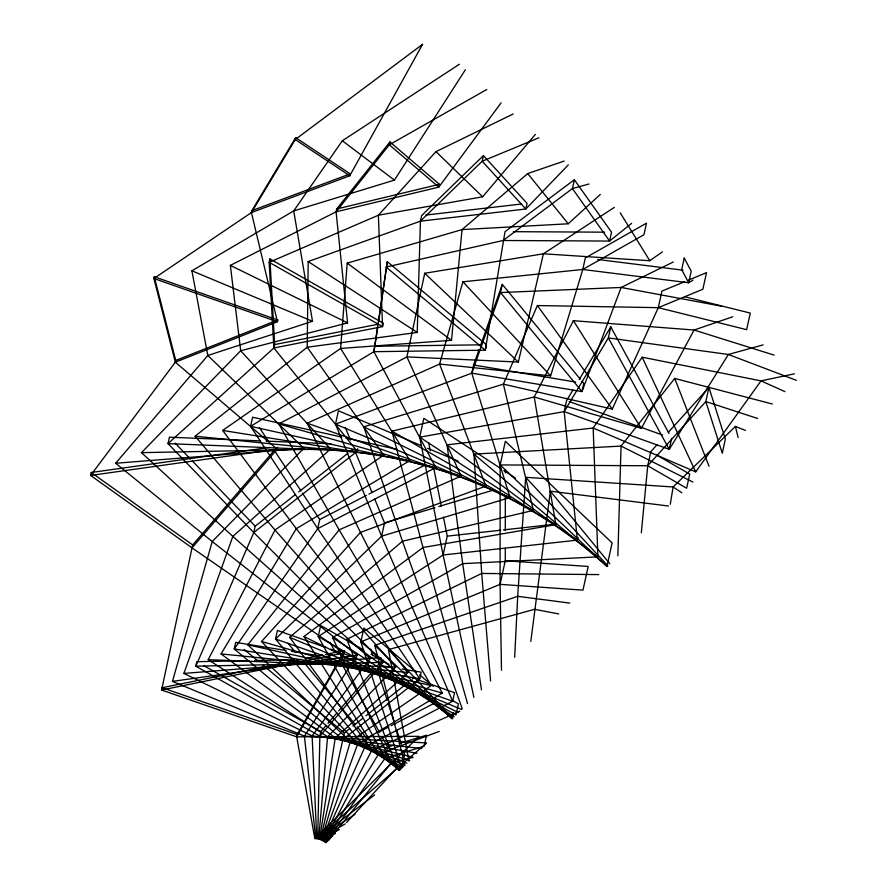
<?xml version="1.0" encoding="UTF-8"?>
<svg xmlns="http://www.w3.org/2000/svg" width="887" height="887" viewBox="0 0 887 887"><rect width="100%" height="100%" fill="white"/><g stroke="black" fill="none" stroke-linecap="round" stroke-linejoin="round"><path stroke-width="1.33" d="M501.488 670.239L500.08 584.356L500.157 464.932L505.368 441.271L612.13 542.922L606.93 566.582L500.157 464.932L647.721 465.753L686.627 488.238L689.731 474.124L656.724 455.042M403.796 751.932L404.649 754.571L401.6 768.43L360.865 641.889L500.08 584.356L505.28 560.695L505.291 548.343M505.302 530.493L505.324 497.552M505.346 472.849L505.346 470.099M568.323 164.882L525.836 209.01L420.416 221.162L308.177 261.554L307.224 347.227L383.705 455.131L274.981 529.982L208.212 659.673L327.591 736.764L413.043 757.188M326.194 725.378L320.85 731.609L319.863 736.088L317.712 838.991L354.966 814.266M345.165 823.901L318.655 839.191L327.591 736.764L395.635 667.124L274.981 529.982L195.096 436.193L307.224 347.227L417.234 332.437L420.416 221.162L421.658 215.53L483.415 155.602L527.078 203.378L525.836 209.01L482.173 161.234L483.415 155.602M617.862 555.839L621.044 446.083L674.708 378.439L772.311 404.006M514.671 657.267L517.698 596.319L525.669 477.317L673.089 486.963L681.959 492.828M600.322 194.453L568.212 223.79L462.038 229.6L347.205 263.14L340.608 348.458L409.905 460.575L296.313 528.674L221.04 653.919L335.275 737.884L409.716 760.447M339.322 829.644L319.586 839.435L335.275 737.884L407.876 672.557L296.313 528.674L222.659 430.428L340.608 348.458L451.516 340.298L462.038 229.6L527.721 173.564L564.187 161.057M641.334 532.765L647.721 465.753L650.825 451.638L657.278 444.509M530.803 641.423L550.339 491.176L668.532 506.022M406.967 763.153L342.881 739.47L234.235 648.962L317.734 528.63L435.761 467.571L373.882 351.684L387.297 261.621L486.464 344.755L485.278 350.188L373.882 351.684L250.6 426.314L317.734 528.63L419.739 678.721L342.881 739.47L320.495 839.745L335.463 833.436M373.882 351.684L377.84 327.148M378.627 321.682L387.297 261.621M574.366 179.728L572.425 188.576L609.58 241.064L611.52 232.206L574.366 179.728L505.036 231.64L485.278 350.188L386.1 267.054L503.095 240.488L609.58 241.064L631.611 223.369M670.273 504.315L673.089 486.963L735.39 426.447L745.446 430.406M662.423 251.841L649.783 260.734L543.398 253.793L424.718 273.274L406.922 356.896L461.129 476.086L339.133 529.872L247.761 644.805L350.365 741.51L404.716 765.37M275.125 449.376L192.667 544.928L161.6 690.031L296.702 736.842L418.997 736.354L314.841 838.747L296.702 736.842L297.2 734.536L343.191 652.987M269.581 447.414L91.25 472.494L90.607 475.432L192.024 547.867L344.034 652.887L296.702 736.842M277.598 447.236L277.176 449.199L90.607 475.432L175.349 362.195L277.42 321.726L277.808 319.985L154.271 276.766L153.894 278.507L175.349 362.195L277.176 449.199L192.024 547.867M175.349 362.195L175.737 360.455L154.271 276.766M251.431 212.57L251.853 210.662L295.67 137.651L350.199 173.852L349.777 175.748L251.431 212.57L153.894 278.507L277.42 321.726L251.431 212.57L295.249 139.547L295.67 137.651M279.671 663.798L162.11 687.735L161.6 690.031L344.034 652.887L344.544 650.581L325.618 654.44M319.863 736.088L383.084 662.423L253.782 532.566L167.998 443.611L273.872 347.992L382.541 326.627L383.284 323.212L269.925 258.904L269.171 262.308L273.872 347.992L357.206 451.261L253.782 532.566L195.805 666.181L319.863 736.088L417.023 753.263M273.872 347.992L274.626 344.577L269.925 258.904M253.782 532.566L255.19 526.168L295.471 494.502M374.613 794.952L316.759 838.858L312.124 735.866L370.267 658.464L232.849 536.424L141.476 452.647L240.699 350.742L347.582 322.89L336.084 211.805L336.705 208.966L389.925 141.964L439.409 184.296L438.788 187.135L336.084 211.805L230.365 265.39L240.699 350.742L330.552 448.977L232.849 536.424L183.875 673.433L312.124 735.866L421.78 748.595M389.925 141.964L389.304 144.803L336.084 211.805M317.734 528.63L319.741 519.527L302.389 493.083M357.76 448.7L357.206 451.261L167.998 443.611L169.406 437.213L260.556 440.894M401.501 768.519L364.901 746.898L275.547 638.984L381.587 536.192L384.514 522.853L374.569 498.66M342.881 739.47L344.322 732.895L349.733 728.626M383.583 660.183L383.084 662.423L195.805 666.181L196.781 661.702L249.114 660.66M329.144 839.656L323.09 840.976L364.901 746.898L366.774 738.383L372.873 735.201M326.117 842.628L325.429 842.65L385.169 758.097L387.608 747.02L382.308 737.396M421.247 445.629L338.435 410.803L335.508 424.141L381.587 536.192L510.036 497.54L471.795 373.15L473.591 364.989L479.146 349.389M580.264 379.148L502.308 284.394L500.512 292.555L471.795 373.15L335.508 424.141L510.036 497.54M473.902 697.348L443.101 554.996L447.248 536.136L443.478 517.176M453.601 712.372L452.215 718.67L360.865 641.889L363.903 628.029L416.413 672.158M330.696 838.126L322.258 840.51L357.716 743.993L442.192 693.069L360.455 532.411L307.135 423.166L439.597 364.058L550.627 375.888L582.792 269.471L585.331 257.917L646.468 223.18L643.929 234.745L582.792 269.471L462.903 281.789L439.597 364.058L485.921 486.087L360.455 532.411L261.543 641.478L357.716 743.993L402.898 767.144M784.906 391.633L761.024 380.878L642.177 357.206L593.159 428.011L597.927 556.859L462.692 563.644L332.547 637.509L391.411 762.609L399.472 770.526L385.169 758.097L318.256 636.589L443.101 554.996L577.415 540.116L564.165 411.623L566.593 400.614L572.902 390.08M669.02 433.455L610.777 326.904L608.36 337.925L564.165 411.623L419.684 437.158L443.101 554.996M578.014 537.433L577.415 540.116L419.684 437.158L423.831 418.309L500.379 468.269M462.238 708.813L402.465 541.236L363.792 426.802L503.372 384.149L612.274 409.107L658.287 307.667L661.935 291.091L684.864 281.6M671.659 438.3L669.241 449.321L564.165 411.623M757.598 418.476L705.819 401.556L722.262 453.213L725.366 439.098L708.913 387.442L705.819 401.556L647.721 465.753M332.725 836.131L321.393 840.1L350.365 741.51L431.193 685.551L339.133 529.872L278.795 423.886L406.922 356.896L518.352 362.062L543.398 253.793L614.325 207.392M459.422 64.23L342.327 140.767L293.708 210.918L312.501 321.26L207.813 355.487L115.643 463.269L212.226 541.536L357.239 655.282L304.385 736.121L315.805 838.769L426.658 742.962L304.385 736.121L172.455 681.393L212.226 541.536L303.842 448.29L207.813 355.487L191.891 270.801L293.708 210.918L394.438 180.116L465.387 69.751M480.998 344.189L502.308 284.394M684.686 296.746L750.28 313.078L746.632 329.665L658.287 307.667L537.378 305.538L503.372 384.149L533.386 510.391L402.465 541.236L289.694 637.332L371.886 750.236L400.469 769.539M774.196 355.133L694.066 330.042L573.379 320.684L534.207 396.988L555.872 524.616L422.999 547.512L303.953 636.533L378.649 753.972L399.793 770.204L397.354 767.466L346.762 639.272L481.708 573.446L598.78 574.588M467.549 703.591L422.999 547.512L391.888 431.16L534.207 396.988L641.401 428.366L694.066 330.042L732.695 316.781M579.211 379.547L610.777 326.904M481.486 689.886L462.692 563.644L447.059 444.83L593.159 428.011L695.685 471.862L761.024 380.878L794.408 373.815M501.144 102.792L438.788 187.135L389.304 144.803L486.763 89.498M328.722 840.067L391.411 762.609L412.677 757.542M513.229 113.957L435.983 151.633L378.383 215.219L382.541 326.627L269.171 262.308L378.383 215.219L482.65 196.781L535.36 134.414M327.968 723.304L336.872 712.926M338.657 710.853L371.609 672.468M377.84 665.206L380.512 662.09M668.343 432.279L708.913 387.442M346.495 822.604L397.354 767.466L403.707 766.357M420.416 221.162L482.173 161.234L538.974 137.762M352.982 726.054L362.728 718.348M365.976 715.787L404.949 684.975M412.522 678.987L414.695 677.28M298.731 491.93L347.726 453.423M349.899 451.705L352.072 449.997M503.095 240.488L572.425 188.576L589.012 183.997M693.013 280.104L688.678 282.765L582.792 269.471M377.751 732.662L388.717 726.952M391.156 725.688L435.051 702.826M364.901 746.898L452.68 701.196L454.554 692.669L418.087 679.863M319.741 519.527L366.453 495.356M368.914 494.081L425.461 464.821M673.366 261.953L621.133 287.455L500.512 292.555L581.983 391.577L621.133 287.455L721.142 306.104M459.832 711.174L371.886 750.236L323.91 841.486L327.902 840.865M688.689 280.015L706.518 272.642L702.87 289.229L658.287 307.667M175.737 360.455L277.808 319.985M251.853 210.662L350.199 173.852M439.231 731.431L378.649 753.972L324.686 842.051L326.926 841.841M404.949 765.137L374.78 645.326L517.698 596.319L569.787 603.093M387.608 747.02L394.105 745.047M399.294 743.472L426.58 735.179L424.141 746.266L385.169 758.097M384.514 522.853L434.841 507.719M438.81 506.521L493.105 490.178M763.097 344.877L728.36 354.478L608.36 337.925L669.241 449.321L728.36 354.478L796.393 380.335M408.94 761.212L388.462 649.594L534.528 609.314L558.755 613.937M336.705 208.966L439.409 184.296M287.787 662.145L301.303 659.385M306.702 658.287L322.923 654.983M274.626 344.577L377.851 324.276M172.455 681.393L357.239 655.282M425.76 215.053L521.6 204.01M447.248 536.136L500.7 530.215M503.439 529.916L554.153 524.306M115.643 463.269L303.842 448.29M183.875 673.433L370.267 658.464M490.578 680.961L481.708 573.446L473.924 454.089L621.044 446.083L692.913 482.051M141.476 452.647L330.552 448.977M254.624 660.549L294.562 659.74M297.311 659.684L300.072 659.629M324.853 659.13L331.738 658.997M344.134 658.742L356.53 658.498M364.79 658.331L381.321 657.999M375.079 346.252L480.965 344.832M513.34 231.684L604.612 232.172M266.078 441.127L330.984 443.744M208.212 659.673L395.635 667.124M505.28 560.695L588.17 566.471L582.97 590.132L500.08 584.356M195.096 436.193L383.705 455.131M221.04 653.919L407.876 672.557M597.716 259.47L682.968 270.169M222.659 430.428L409.905 460.575M286.146 650.481L235.687 642.388L234.235 648.962L419.739 678.721L421.192 672.146L402.088 669.075M291.612 651.357L320.251 655.959M324.343 656.613L329.798 657.489M362.539 662.733L366.63 663.387M382.996 666.015L391.178 667.334M473.591 364.989L575.608 382.042M471.795 373.15L581.983 391.577L583.779 383.406L582.027 381.277M247.761 644.805L431.193 685.551M341.805 437.08L252.595 417.212L250.6 426.314L435.761 467.571M345.852 437.99L397.21 449.432M278.795 423.886L461.129 476.086M261.543 641.478L442.192 693.069M162.11 687.735L297.2 734.536M307.135 423.166L485.921 486.087M325.607 647.388L277.42 630.457L275.547 638.984L452.68 701.196L381.587 536.192M330.818 649.217L339.943 652.422M342.537 653.331L355.565 657.91M569.188 401.545L662.578 435.04M191.891 270.801L312.501 321.26M427.612 448.301L458.191 461.162M289.694 637.332L461.562 709.478M230.365 265.39L347.582 322.89M363.792 426.802L533.386 510.391M303.953 636.533L458.435 712.549M204.01 665.782L320.85 731.609M391.888 431.16L555.872 524.616M363.803 650.049L320.684 625.512L318.256 636.589L455.985 714.966L458.424 703.89L452.425 700.475M370.988 654.129L379.37 658.908M382.962 660.948L388.95 664.352M308.177 261.554L417.234 332.437M503.86 470.542L515.458 478.115M332.547 637.509L454.155 716.763M91.25 472.494L192.667 544.928M347.205 263.14L451.516 340.298M447.059 444.83L597.927 556.859M346.762 639.272L452.902 717.993M342.327 140.767L394.438 180.116M244.125 649.417L257.829 660.848M263.106 665.239L344.322 732.895M473.924 454.089L607.229 566.283M419.562 674.807L433.211 686.283M424.718 273.274L518.352 362.062M374.78 645.326L452.071 718.814M435.983 151.633L482.65 196.781M175.127 443.145L190.372 458.956M192.279 460.941L255.19 526.168M462.903 281.789L550.627 375.888M388.462 649.594L452.47 718.426M525.669 477.317L607.783 565.74M287.931 643.153L295.815 652.677M305.45 664.319L355.388 724.624M357.139 726.741L366.774 738.383M550.339 491.176L609.812 563.744M527.721 173.564L568.212 223.79M537.378 305.538L612.274 409.107M259.392 427.556L268.439 441.349M273.717 449.399L300.881 490.788M573.379 320.684L641.401 428.366M620.201 212.825L649.783 260.734M329.964 642.354L335.264 651.978M342.548 665.206L379.658 732.584M642.177 357.206L695.685 471.862M345.243 427.357L350.476 440.085M355.188 451.55L371.952 492.296M674.708 378.439L709.012 466.229M370.699 649.118L372.817 655.704M378.76 674.164L387.242 700.53M388.096 703.158L394.881 724.258M396.578 729.524L401.246 744.027M735.39 426.447L738.15 437.579M428.676 442.691L430.295 450.818M433.787 468.425L441.327 506.344M684.221 258.073L681.682 269.637L688.678 282.765L691.217 271.2L684.221 258.073M422.545 44.35L349.777 175.748L295.249 139.547L422.545 44.35"/></g></svg>
